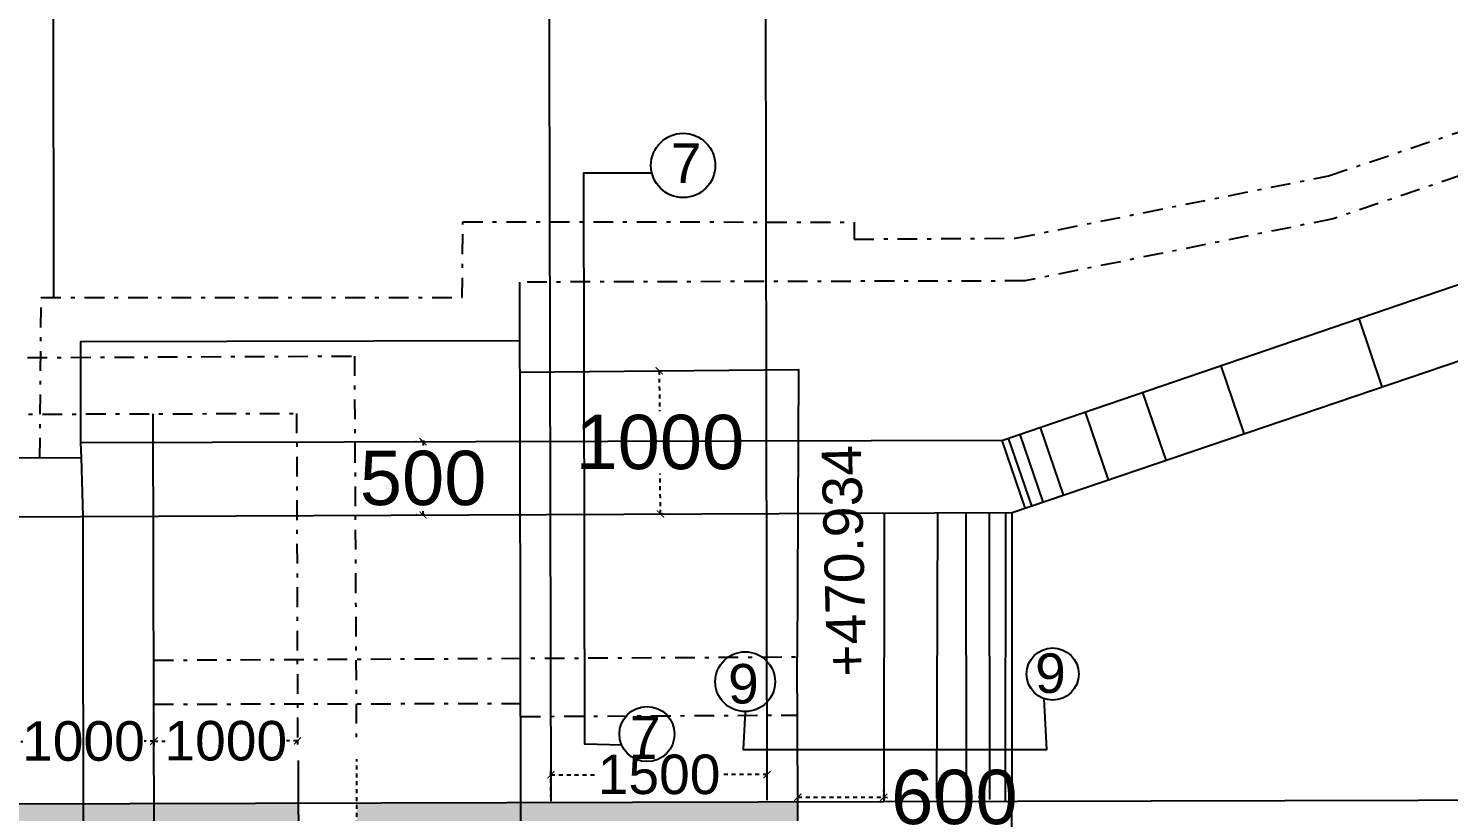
# Model space of a CAD drawing. Header units: inches. Extents: x 19331 to 39017, y 19415 to 38958.
# Drawn here: x 19539 to 19574.96, y 19527.32 to 19547.14 of the extents above; entities that cross this region are included whole.
import ezdxf

# ---------------------------------------------------------------- set-up
doc = ezdxf.new("R2010")
doc.units = ezdxf.units.IN
doc.header["$MEASUREMENT"] = 0
doc.linetypes.add('DASHDOT', pattern=[1, 0.5, -0.25, 0, -0.25])
for name, color, linetype in [('DIMENSION', 255, 'Continuous'), ('DRAWING', 7, 'Continuous'), ('TEXT', 255, 'Continuous')]:
    doc.layers.add(name, color=color, linetype=linetype)
doc.styles.get("Standard").update_dxf_attribs({"font": 'arial.ttf'})
doc.dimstyles.new('dig', dxfattribs={"dimtxt": 0.3125, "dimasz": 0.18, "dimexe": 0.18, "dimexo": 0.0625, "dimgap": 0.09, "dimtad": 0, "dimtih": 1, "dimtoh": 1, "dimdec": 4, "dimzin": 0, "dimdsep": 46, "dimtxsty": 'Standard', "dimblk": 'ARCHTICK', "dimcen": 0.09, "dimadec": 0, "dimazin": 0, "dimtfac": 1, "dimtdec": 4, "dimtofl": 0, "dimtmove": 0, "dimatfit": 3, "dimldrblk": 'ARCHTICK', "dimfxl": 1, "dimtolj": 1, "dimtzin": 0, "dimarcsym": 0})

# ---------------------------------------------------------------- blocks, each defined once
blk = doc.blocks.new('_ArchTick')
at = {"color": 0, "linetype": 'ByBlock', "const_width": 0.15}
blk.add_lwpolyline([(-0.5, -0.5), (0.5, 0.5)], dxfattribs=at)
blk = doc.blocks.new('*D103')
at = {"layer": 'Defpoints', "color": 0, "linetype": 'DASHDOT', "ltscale": 0.02, "transparency": 16777216}
for p in [(19538.61453954224, 19529.09473538348), (19542.18370573271, 19529.1048292623), (19542.18370573271, 19529.10482926231)]:
    blk.add_point(p, dxfattribs=at)
at = {"layer": 'DIMENSION', "color": 0, "linetype": 'DASHDOT', "lineweight": -2, "ltscale": 0.02, "transparency": 16777216}
for p, q in [((19538.6143627881, 19529.15723513354), (19538.61403049032, 19529.27473466367)), ((19538.61453954224, 19529.09473538349), (19538.86471608905, 19529.09544290217)), ((19542.18370573271, 19529.10482926231), (19541.93352918591, 19529.10412174363)), ((19542.18352897857, 19529.16732901236), (19542.18319668079, 19529.28482854249))]:
    blk.add_line(p, q, dxfattribs=at)
at = {"layer": 'DIMENSION', "color": 0, "linetype": 'DASHDOT', "lineweight": -2, "ltscale": 0.02, "transparency": 16777216, "xscale": 0.18, "yscale": 0.18, "zscale": 0.18}
for p, rotation in [((19538.61453954224, 19529.09473538349), 180.1620364764763), ((19542.18370573271, 19529.10482926231), 0.1620364764763651)]:
    blk.add_blockref('_ArchTick', p, dxfattribs=dict(at, rotation=rotation))
at = {"layer": 'DIMENSION', "color": 0, "linetype": 'DASHDOT', "ltscale": 0.02, "transparency": 16777216, "insert": (19540.39912263748, 19529.0997823229), "char_height": 1, "attachment_point": 5}
blk.add_mtext('\\A1;1000', dxfattribs=at)
blk = doc.blocks.new('*D104')
at = {"layer": 'Defpoints', "color": 0, "linetype": 'DASHDOT', "ltscale": 0.02, "transparency": 16777216}
for p in [(19557.70816604787, 19528.26065333624), (19552.23533890349, 19527.58645982261), (19557.70931429328, 19527.59591537887)]:
    blk.add_point(p, dxfattribs=at)
at = {"layer": 'DIMENSION', "color": 0, "linetype": 'DASHDOT', "lineweight": -2, "ltscale": 0.02, "transparency": 16777216}
for p, q in [((19552.23523094331, 19527.64895972937), (19552.23387973275, 19528.43119751144)), ((19557.70816604787, 19528.26065333624), (19556.50558490141, 19528.25857603905)), ((19557.7092063331, 19527.65841528563), (19557.70785512254, 19528.4406530677)), ((19552.23419065807, 19528.25119777998), (19553.43677180454, 19528.25327507716))]:
    blk.add_line(p, q, dxfattribs=at)
at = {"layer": 'DIMENSION', "color": 0, "linetype": 'DASHDOT', "lineweight": -2, "ltscale": 0.02, "transparency": 16777216, "xscale": 0.18, "yscale": 0.18, "zscale": 0.18}
for p, rotation in [((19552.23419065807, 19528.25119777998), 180.0989706546499), ((19557.70816604787, 19528.26065333624), 0.09897065464991106)]:
    blk.add_blockref('_ArchTick', p, dxfattribs=dict(at, rotation=rotation))
at = {"layer": 'DIMENSION', "color": 0, "linetype": 'DASHDOT', "ltscale": 0.02, "transparency": 16777216, "insert": (19554.97117835297, 19528.25592555811), "char_height": 1, "attachment_point": 5}
blk.add_mtext('\\A1;1500', dxfattribs=at)
blk = doc.blocks.new('*D153')
at = {"layer": 'Defpoints', "color": 0, "linetype": 'DASHDOT', "ltscale": 0.02, "transparency": 16777216}
for p in [(19548.99527741671, 19536.68241422823), (19549.09187354393, 19536.68264364308), (19549.0962805217, 19534.82706634576)]:
    blk.add_point(p, dxfattribs=at)
at = {"layer": 'DIMENSION', "color": 0, "linetype": 'DASHDOT', "lineweight": -2, "ltscale": 0.02, "transparency": 16777216}
for p, q in [((19549.0293737202, 19536.68249520661), (19548.81527792436, 19536.68198673121)), ((19548.99527741671, 19536.68241422823), (19548.99559982349, 19536.54666343769)), ((19549.03378069797, 19534.82691790929), (19548.81968490213, 19534.82640943389)), ((19548.99968439448, 19534.82683693091), (19548.99936198769, 19534.96258772145))]:
    blk.add_line(p, q, dxfattribs=at)
at = {"layer": 'DIMENSION', "color": 0, "linetype": 'DASHDOT', "lineweight": -2, "ltscale": 0.02, "transparency": 16777216, "xscale": 0.18, "yscale": 0.18, "zscale": 0.18}
for p, rotation in [((19548.99527741671, 19536.68241422823), 90.13607665504827), ((19548.99968439448, 19534.82683693091), 270.1360766550483)]:
    blk.add_blockref('_ArchTick', p, dxfattribs=dict(at, rotation=rotation))
at = {"layer": 'DIMENSION', "color": 0, "linetype": 'DASHDOT', "ltscale": 0.02, "transparency": 16777216, "insert": (19548.99748090559, 19535.75462557957), "char_height": 1.375, "attachment_point": 5}
blk.add_mtext('\\A1;500', dxfattribs=at)
blk = doc.blocks.new('*D154')
at = {"layer": 'Defpoints', "color": 0, "linetype": 'DASHDOT', "ltscale": 0.02, "transparency": 16777216}
for p in [(19554.8897295598, 19538.47503047445), (19554.97409504316, 19538.47579354297), (19554.92249830239, 19534.85209136241)]:
    blk.add_point(p, dxfattribs=at)
at = {"layer": 'DIMENSION', "color": 0, "linetype": 'DASHDOT', "lineweight": -2, "ltscale": 0.02, "transparency": 16777216}
for p, q in [((19554.95222700345, 19538.47559575103), (19555.15408768086, 19538.47742153953)), ((19554.97409504316, 19538.47579354297), (19554.98331559418, 19537.45636184507)), ((19555.00686378575, 19534.85285443093), (19554.99764323474, 19535.87228612883)), ((19554.98499574604, 19534.85265663899), (19555.18685642346, 19534.85448242749))]:
    blk.add_line(p, q, dxfattribs=at)
at = {"layer": 'DIMENSION', "color": 0, "linetype": 'DASHDOT', "lineweight": -2, "ltscale": 0.02, "transparency": 16777216, "xscale": 0.18, "yscale": 0.18, "zscale": 0.18}
for p, rotation in [((19554.97409504316, 19538.47579354297), 90.51821446518464), ((19555.00686378575, 19534.85285443093), 270.5182144651847)]:
    blk.add_blockref('_ArchTick', p, dxfattribs=dict(at, rotation=rotation))
at = {"layer": 'DIMENSION', "color": 0, "linetype": 'DASHDOT', "ltscale": 0.02, "transparency": 16777216, "insert": (19554.99047941446, 19536.66432398695), "char_height": 1.375, "attachment_point": 5}
blk.add_mtext('\\A1;1000', dxfattribs=at)
blk = doc.blocks.new('*D155')
at = {"layer": 'Defpoints', "color": 0, "linetype": 'DASHDOT', "ltscale": 0.02, "transparency": 16777216}
for p in [(19558.48356935924, 19527.57330526671), (19560.65781363715, 19527.56985503065), (19560.65798938143, 19527.68060426039)]:
    blk.add_point(p, dxfattribs=at)
at = {"layer": 'DIMENSION', "color": 0, "linetype": 'DASHDOT', "lineweight": -2, "ltscale": 0.02, "transparency": 16777216}
for p, q in [((19558.48366853829, 19527.63580518802), (19558.48403073918, 19527.86405426981)), ((19558.48374510351, 19527.68405449644), (19560.65798938143, 19527.68060426039)), ((19560.6579128162, 19527.63235495196), (19560.65827501709, 19527.86060403375)), ((19560.65798938143, 19527.68060426039), (19560.8379891548, 19527.68031862472))]:
    blk.add_line(p, q, dxfattribs=at)
at = {"layer": 'DIMENSION', "color": 0, "linetype": 'DASHDOT', "lineweight": -2, "ltscale": 0.02, "transparency": 16777216, "xscale": 0.18, "yscale": 0.18, "zscale": 0.18}
for p, rotation in [((19558.48374510351, 19527.68405449644), 179.9090793061771), ((19560.65798938143, 19527.68060426039), 359.9090793061771)]:
    blk.add_blockref('_ArchTick', p, dxfattribs=dict(at, rotation=rotation))
at = {"layer": 'DIMENSION', "color": 0, "linetype": 'DASHDOT', "ltscale": 0.02, "transparency": 16777216, "insert": (19562.44836773597, 19527.68031862472), "char_height": 1.375, "attachment_point": 5}
blk.add_mtext('\\A1;600', dxfattribs=at)
blk = doc.blocks.new('*D156')
at = {"layer": 'Defpoints', "color": 0, "linetype": 'DASHDOT', "ltscale": 0.02, "transparency": 16777216}
for p in [(19542.18352897857, 19529.16732901236), (19545.818446882, 19529.17785049214), (19545.8186385001, 19529.11165105132)]:
    blk.add_point(p, dxfattribs=at)
at = {"layer": 'DIMENSION', "color": 0, "linetype": 'DASHDOT', "lineweight": -2, "ltscale": 0.02, "transparency": 16777216}
for p, q in [((19542.18370988767, 19529.10482927419), (19542.18424161489, 19528.9211303256)), ((19542.18372059668, 19529.10112957154), (19542.46677299996, 19529.10194888307)), ((19545.8186385001, 19529.11165105132), (19545.53558609682, 19529.11083173979)), ((19545.8186277911, 19529.11535075396), (19545.81915951832, 19528.93165180538))]:
    blk.add_line(p, q, dxfattribs=at)
at = {"layer": 'DIMENSION', "color": 0, "linetype": 'DASHDOT', "lineweight": -2, "ltscale": 0.02, "transparency": 16777216, "xscale": 0.18, "yscale": 0.18, "zscale": 0.18}
for p, rotation in [((19542.18372059668, 19529.10112957154), 180.1658454792801), ((19545.8186385001, 19529.11165105132), 0.1658454792800853)]:
    blk.add_blockref('_ArchTick', p, dxfattribs=dict(at, rotation=rotation))
at = {"layer": 'DIMENSION', "color": 0, "linetype": 'DASHDOT', "ltscale": 0.02, "transparency": 16777216, "insert": (19544.00117954839, 19529.10639031143), "char_height": 1, "attachment_point": 5}
blk.add_mtext('\\A1;1000', dxfattribs=at)

msp = doc.modelspace()

# ---------------------------------------------------------------- hatches: boundary and pattern name
at = {"layer": 'DRAWING'}
h = msp.add_hatch(dxfattribs=at)
h.set_pattern_fill('AR-CONC', color=256, scale=0.3, style=0)
h.set_pattern_definition([(49.99999999999999, (0, 0), (2.15178054780226, -0.1882564049477853), [0.225, -2.475]), (355, (0, 0), (-0.416254000839, 2.256576401100035), [0.18, -1.98]), (100.4514, (0.17931504, -0.01568802), (1.735528145142065, 2.068318626182861), [0.19122057, -2.103426336]), (46.18420000000001, (0, 0.6), (3.201723145876933, -0.4965570429870542), [0.3375, -3.7125]), (96.6356, (0.266810235, 0.558620079), (2.80398811664611, 2.922353612701325), [0.286830864, -3.155139]), (351.1842, (0, 0.6), (2.803985835400881, 2.922355802775974), [0.27, -2.97]), (21, (0.3, 0.45), (1.790721156355385, -1.207856671996016), [0.225, -2.475]), (326.0000000000001, (0.3, 0.45), (0.7299459957647452, 2.175450135140559), [0.18, -1.98]), (71.4514, (0.449226699, 0.349345182), (2.52066788574447, 0.9675914901298571), [0.19122057, -2.103426336]), (37.50000000000001, (0, 0), (0.036479565951872, 0.9986815614939344), [0, -1.956, 0, -2.01, 0, -1.9875]), (7.499999999999999, (0, 0), (0.7892086123264458, 1.183235135647081), [0, -1.146, 0, -1.911, 0, -0.7575]), (327.5, (-0.6689999999999999, 0), (1.601467308517227, -0.06766461520313939), [0, -0.75, 0, -2.34, 0, -3.105]), (317.5, (-0.969, 0), (1.749558508027159, 0.3003149469969529), [0, -0.975, 0, -1.554, 0, -2.205])])
h.paths.add_polyline_path([(19534.94737404207, 19527.50942834723), (19533.44311089671, 19527.50534579716), (19533.48644523042, 19520.17522365924), (19534.98721170209, 19520.18301733962)])
h.paths.add_polyline_path([(19540.39899537954, 19527.52422397467), (19534.94737404207, 19527.50942834724), (19534.98721170209, 19520.18301733962), (19540.4070247961, 19520.21116315165)])
h.paths.add_polyline_path([(19542.19864263217, 19524.98324014284), (19545.85452017209, 19524.99116362937), (19545.84706299188, 19527.53900995734), (19540.39899537954, 19527.52422397467), (19540.40702479611, 19520.21116315165), (19542.22380752663, 19520.2205979466)])
h.paths.add_polyline_path([(19550.06275596583, 19526.35839418655, -0.909649130681672), (19551.47337009129, 19526.49217389308), (19551.471068173, 19527.55427343222), (19547.31921992819, 19527.54300537158), (19547.32073053204, 19524.99434138844), (19549.45243580339, 19524.99896149342), (19549.44826687648, 19526.13346438928), (19550.09339189517, 19526.15183764597, -0.07375528903694296)])
h.paths.add_polyline_path([(19558.48356935924, 19527.57330526671), (19551.471068173, 19527.55427343223), (19551.47337009129, 19526.49217389306, -0.04731281147317963), (19551.48605748011, 19526.35839418655, -0.04622677854597119), (19551.47394341117, 19526.22764548864), (19551.47575860543, 19525.39011924218), (19558.49455053986, 19525.42601311054)])
h.paths.add_polyline_path([(19558.49455053986, 19525.42601311054), (19551.47575860543, 19525.39011924218), (19551.47899834442, 19523.89531150062), (19558.50219482171, 19523.93122789367)])
h.paths.add_polyline_path([(19549.45243580339, 19524.99896149342), (19547.32073053204, 19524.99434138844), (19547.32138727248, 19523.88630059286), (19549.45650746354, 19523.89092809908)])
h.paths.add_polyline_path([(19534.98721170209, 19520.18301733963), (19533.48644523042, 19520.17522365924), (19533.49525914535, 19518.68432562658), (19534.99533142619, 19518.68974599864)])
h.paths.add_polyline_path([(19534.99533142619, 19518.68974599864), (19533.49525914535, 19518.68432562657), (19533.51061033731, 19516.08762914124), (19539.36119150196, 19516.12952898727), (19539.3557760632, 19517.62823599294), (19535.00115462333, 19517.61882125923)])
h.paths.add_polyline_path([(19538.63523891037, 19518.70289846674), (19534.99533142619, 19518.68974599864), (19535.00115462333, 19517.61882125924), (19538.64102807036, 19517.62669070086)])
h.paths.add_polyline_path([(19538.62717534062, 19520.20192015612), (19534.98721170209, 19520.18301733962), (19534.99533142618, 19518.68974599864), (19538.63523891037, 19518.70289846674)])
h.paths.add_polyline_path([(19540.4070247961, 19520.21116315165), (19538.62717534061, 19520.20192015612), (19538.63523891037, 19518.70289846674), (19540.408673768, 19518.70930660913)])
h.paths.add_polyline_path([(19540.408673768, 19518.70930660913), (19539.351883513, 19518.70548799555), (19539.3557760632, 19517.62823599294), (19540.40985823344, 19517.63051492879)])
h.paths.add_polyline_path([(19540.40985823344, 19517.63051492879), (19539.3557760632, 19517.62823599294), (19539.36119150196, 19516.12952898727), (19540.41149799071, 19516.13705092038)])
h.paths.add_polyline_path([(19549.48629761985, 19515.78404128053), (19540.4118883187, 19515.78154659367), (19540.41149799072, 19516.13705092038), (19539.36119150196, 19516.12952898727), (19539.36640824391, 19514.68581075246), (19549.49029045038, 19514.69746003306)])
h.paths.add_polyline_path([(19547.32465008018, 19518.38134937196), (19545.87387535189, 19518.37820506696), (19545.87602914419, 19517.64233284322), (19540.40985823344, 19517.6305149288), (19540.41149799071, 19516.13705092037), (19547.32595093522, 19516.18656984946)])
h.paths.add_polyline_path([(19542.22380752663, 19520.2205979466), (19540.4070247961, 19520.21116315165), (19540.40985823344, 19517.63051492879), (19542.23747215407, 19517.63446624778)])
h.paths.add_polyline_path([(19545.86842753597, 19520.23952494425), (19542.22380752663, 19520.2205979466), (19542.23358406748, 19518.37031536097), (19545.87387535189, 19518.37820506696)])
h.paths.add_polyline_path([(19545.87387535189, 19518.37820506697), (19542.23358406748, 19518.37031536097), (19542.23747215407, 19517.63446624778), (19545.87602914418, 19517.64233284321)], flags=17)
h.paths.add_polyline_path([(19545.85776323193, 19523.88312843919), (19542.20449724922, 19523.87521061275), (19542.22380752663, 19520.2205979466), (19545.86842753598, 19520.23952494425)])
h.paths.add_polyline_path([(19549.45650746354, 19523.89092809908), (19547.32138727247, 19523.88630059286), (19547.32354425287, 19520.24708155937), (19549.46985644901, 19520.25822764478)])
h.paths.add_polyline_path([(19558.50219482171, 19523.93122789367), (19551.47899834442, 19523.89531150063), (19551.48685839706, 19520.26870220482), (19558.52073805385, 19520.30523007971)])
h.paths.add_polyline_path([(19558.52073805385, 19520.30523007971), (19551.48685839706, 19520.26870220483), (19551.49092933978, 19518.39037906653), (19558.53040551181, 19518.4148270931)], flags=17)
h.paths.add_polyline_path([(19551.48685839705, 19520.26870220482), (19549.46985644902, 19520.25822764478), (19549.47673622282, 19518.38601364897), (19551.49092933978, 19518.39037906653)])
h.paths.add_polyline_path([(19551.49092933978, 19518.39037906653), (19549.47673622282, 19518.38601364897), (19549.48629761986, 19515.78404128053), (19551.49657693141, 19515.78459393551)])
h.paths.add_polyline_path([(19551.4965769314, 19515.7845939355), (19549.48629761985, 19515.78404128053), (19549.49029045039, 19514.69746003306), (19550.02069208293, 19514.69807035203), (19550.03868800281, 19512.88254817049), (19559.99044967071, 19512.91846136692), (19559.98350728308, 19513.32959624822), (19563.8993518579, 19513.30953523898), (19571.61822451215, 19511.91780652688), (19581.16399312206, 19508.7417477469), (19590.84988039883, 19505.37591158272), (19590.86338407979, 19493.16892101985), (19597.45502833719, 19493.11222660603), (19597.47653278335, 19509.32691151015), (19596.38653340251, 19509.32828543522), (19563.89878381171, 19520.33315898839), (19558.52073805385, 19520.30523007971), (19558.53040551181, 19518.41482709309), (19563.7183033663, 19518.44135783006), (19594.52371571374, 19508.00734337883), (19594.57453101685, 19494.29774652218), (19591.9892013492, 19494.31831828561), (19591.94766566598, 19506.13476837002), (19581.4818581244, 19509.75631731247), (19571.89254229951, 19513.03224411121), (19563.96694036968, 19514.42801765434), (19551.49974062351, 19514.32487404125)])
h.paths.add_polyline_path([(19558.53040551181, 19518.41482709309), (19551.49092933978, 19518.39037906653), (19551.49440288188, 19516.78769513417), (19558.53040551181, 19516.78769513417)], flags=17)
h.paths.add_polyline_path([(19545.10931894401, 19526.22323903592), (19548.82913476938, 19526.22323903592), (19548.82913476938, 19524.13166331969), (19545.10931894401, 19524.13166331969)], flags=9)
h.paths.add_polyline_path([(19554.91684658306, 19526.63388186474), (19558.69293798824, 19526.63388186474), (19558.69293798824, 19524.54230614851), (19554.91684658306, 19524.54230614851)], flags=9)
h.paths.add_polyline_path([(19554.03188961304, 19526.35785953423), (19555.48040642545, 19526.35785953423), (19555.48040642545, 19526.00398217975), (19554.03188961304, 19526.00398217975)], flags=24)
h.paths.add_polyline_path([(19546.92921011967, 19516.28603954623), (19550.64902594504, 19516.28603954623), (19550.64902594504, 19514.19446383), (19546.92921011967, 19514.19446383)], flags=9)
h.paths.add_polyline_path([(19546.42220027862, 19523.07338299113), (19551.08181828681, 19523.07338299113), (19551.08181828681, 19520.9818072749), (19546.42220027862, 19520.9818072749)], flags=9)
h.paths.add_polyline_path([(19552.67141381784, 19523.14592668235), (19557.33103182603, 19523.14592668235), (19557.33103182603, 19521.05435096612), (19552.67141381784, 19521.05435096612)], flags=24)
h.paths.add_polyline_path([(19552.68259519275, 19519.58286183286), (19557.34221320094, 19519.58286183286), (19557.34221320094, 19517.49128611663), (19552.68259519275, 19517.49128611663)], flags=25)
h.paths.add_polyline_path([(19546.9801226598, 19520.36557752379), (19550.70087641151, 19520.36557752379), (19550.70087641151, 19518.27400180756), (19546.9801226598, 19518.27400180756)], flags=9)
h.paths.add_polyline_path([(19546.99342485859, 19518.13007115878), (19550.70292349433, 19518.13007115878), (19550.70292349433, 19516.03849544254), (19546.99342485859, 19516.03849544254)], flags=9)
h.paths.add_polyline_path([(19554.94416021667, 19513.76632364289), (19558.72025162185, 19513.76632364289), (19558.72025162185, 19511.67474792666), (19554.94416021667, 19511.67474792666)], flags=24)
h.paths.add_polyline_path([(19577.95075077118, 19516.59630202984), (19582.40641243557, 19516.59630202984), (19582.40641243557, 19515.07515605439), (19577.95075077118, 19515.07515605439)], flags=25)

# ---------------------------------------------------------------- linework, layer by layer
at = {"layer": 'DIMENSION', "linetype": 'DASHDOT', "ltscale": 0.02}
msp.add_lwpolyline([(19533.43706812594, 19528.5274971505), (19533.51061033731, 19516.08762914124), (19547.32595093522, 19516.18656984945), (19547.31856633439, 19528.64573723938)], dxfattribs=at)
at = {"layer": 'DRAWING'}
for points in [[(19539.64462865257, 19540.33106379306), (19539.57114420889, 19608.57790595429)], [(19552.23533890349, 19527.58645982261), (19552.1347533779, 19573.14257645515), (19547.68767828873, 19606.91110200822)], [(19557.70929650237, 19527.60621482791), (19557.6306616488, 19573.1292111839), (19553.19071074931, 19606.90042805245)], [(19540.39101823626, 19534.78967513558), (19540.3453298401, 19536.27950324577), (19540.33238521728, 19536.66183994475), (19563.67313464235, 19536.7172739943), (19594.49395800146, 19547.24776452723), (19594.51642998172, 19560.80042006648), (19596.31460658961, 19560.79743846711), (19596.32704169453, 19558.59467147734)], [(19371.42082611732, 19548.52603255996), (19400.39725758709, 19534.15163041042), (19418.45493470546, 19534.26593012046), (19563.90670949452, 19534.8906807257), (19596.34936412519, 19545.90136666298), (19638.71166463859, 19545.79544200375)], [(19554.02489538636, 19529.00452372475), (19554.02489538636, 19529.00452372475), (19553.09515954359, 19529.02305276885), (19553.06957049959, 19543.48894999695), (19554.78841482191, 19543.48695464545)], [(19551.49974062351, 19514.32487404126), (19551.44253333611, 19540.72017822558)], [(19573.28120571938, 19538.07228330808), (19572.69140301842, 19539.79852814028)], [(19540.33238521728, 19536.66183994475), (19540.33115924411, 19539.22122303022), (19551.44572985539, 19539.24531195267)], [(19551.44746678699, 19538.44389591235), (19558.50072329934, 19538.50769117359), (19558.46484395466, 19531.23492561132)], [(19569.78620518793, 19536.88611794521), (19569.19883928653, 19538.60523070997)], [(19567.80742715347, 19536.21454209159), (19567.22144090434, 19537.92961686601)], [(19542.19132185611, 19526.41179018228), (19542.16028257642, 19537.38718919686)], [(19566.34976978816, 19535.71982895433), (19565.76479985327, 19537.4319291625)], [(19565.21152724037, 19535.33352174992), (19564.62735091593, 19537.04329920518)], [(19564.24079154591, 19535.00406455902), (19563.65729204205, 19536.71186108399)], [(19564.40515219783, 19535.05984678583), (19563.82153809772, 19536.76797871311)], [(19564.69656311773, 19535.15874849884), (19564.11274583883, 19536.86747509336)], [(19431.86195409187, 19535.84734377091), (19540.3453298401, 19536.27950324577)], [(19551.4965769314, 19515.7845939355), (19540.4118883187, 19515.78154659367), (19540.39101823626, 19534.78967513558)], [(19560.66940874702, 19534.87677573483), (19560.65782847618, 19527.57920617688)], [(19562.01705213357, 19534.88256418961), (19561.99866022689, 19527.66113069953)], [(19562.73451565031, 19534.8856458692), (19562.74300569957, 19527.65819238552)], [(19563.32734322683, 19534.88819220724), (19563.34016248785, 19527.62884982051)], [(19563.74135773754, 19534.88997049985), (19563.73068527414, 19527.56953831228)], [(19563.8987838117, 19520.33315898839), (19563.90670949452, 19534.8906807257)], [(19335.4158770321, 19530.98202339543), (19335.58279746076, 19526.30848088752), (19401.95732436854, 19526.82201296898), (19416.81370493315, 19526.94555233593), (19484.75581110351, 19527.31816960612), (19525.65963278286, 19527.48422154161), (19560.65782847618, 19527.57920617688), (19591.12208598901, 19527.65518729165), (19641.23923621803, 19527.54140877392), (19641.16892520503, 19531.99319293971)], [(19558.53040551181, 19518.41482709309), (19558.46484395466, 19531.23492561132)], [(19557.15157937867, 19529.85063536448), (19557.10083990864, 19528.88947021756), (19564.78823093821, 19528.88947021756), (19564.72214014043, 19530.17622285712)], [(19534.94143427071, 19528.60179186237), (19535.00115462333, 19517.61882125924), (19545.87602914419, 19517.64233284321), (19545.84392914007, 19528.60973274897)]]:
    msp.add_lwpolyline(points, dxfattribs=at)
at = {"layer": 'DRAWING', "linetype": 'DASHDOT'}
for points in [[(19539.29597647208, 19536.27532299237), (19539.32742697106, 19540.33106379306), (19549.98729060584, 19540.33106379306), (19550.00724233041, 19542.24473969481), (19559.90926759724, 19542.24020796253), (19559.90926759724, 19541.80780918912), (19563.99412389786, 19541.83179753061), (19571.91754891639, 19543.40925456925), (19590.89613302279, 19549.78744332628), (19590.85760474882, 19561.93282058891), (19597.43835186643, 19561.91538850849), (19597.4061026603, 19547.05719423791)], [(19594.51642998172, 19560.80042006648), (19591.92647538494, 19560.79067696887), (19591.92688524107, 19549.08033924288), (19572.04065495783, 19542.32311812216), (19564.22797917791, 19540.75005080292), (19551.44253333611, 19540.72017822558)], [(19533.46084697202, 19529.07647327871), (19533.48148718299, 19538.78399750969), (19547.25920190946, 19538.84974355367), (19547.30685847043, 19529.089881661)], [(19534.97598981638, 19529.14279075545), (19534.9609941153, 19537.36682905069), (19545.79465472595, 19537.39746748318), (19545.8186385001, 19529.11165105132)], [(19542.17791720787, 19531.15163480999), (19558.44461255685, 19531.23482214863)], [(19542.18106664462, 19530.03800313637), (19551.465641503, 19530.05812585739)], [(19551.46636075384, 19529.72626525865), (19558.47237596759, 19529.76209378728)]]:
    msp.add_lwpolyline(points, dxfattribs=at)
at = {"layer": 'DRAWING'}
for centre, radius in [((19555.58046600575, 19543.67316436479), 0.8136455846395702), ((19557.15157937867, 19530.60714975473), 0.756514390249383), ((19564.93543580114, 19530.80053916868), 0.6597468421709445), ((19554.66544062093, 19529.28127782282), 0.6977757722435183)]:
    msp.add_circle(centre, radius, dxfattribs=at)

# ---------------------------------------------------------------- texts
at = {"layer": 'TEXT'}
for s, p in [('7', (19555.26607671556, 19543.23190444863)), ('9', (19564.49095698988, 19530.32340646932)), ('9', (19556.71787181017, 19530.05552983812)), ('7', (19554.23421358721, 19528.74027034499))]:
    msp.add_text(s, height=1, dxfattribs=at).set_placement(p)
at = {"layer": 'TEXT', "ltscale": 0.9, "insert": (19559.22760765287, 19530.71807349206), "char_height": 1, "width": 19.23447051109104, "attachment_point": 1, "rotation": 91.43719324417152}
msp.add_mtext('+470.934', dxfattribs=at)

# ---------------------------------------------------------------- dimensions: what is measured, and where the dimension line sits
at = {"layer": 'DIMENSION', "linetype": 'DASHDOT', "ltscale": 0.02}
for p1, p2, distance, text, override, picture, middle in [((19554.9224983024, 19534.8520913624), (19554.8897295598, 19538.47503047445), -0.08436893418753687, '1000', {"dimtxt": 1.375}, '*D154', (19554.99047941446, 19536.66432398695)), ((19549.0962805217, 19534.82706634576), (19549.09187354393, 19536.68264364308), 0.09659639964813997, '500', {"dimtxt": 1.375}, '*D153', (19548.99748090559, 19535.75462557957)), ((19538.61453954224, 19529.09473538347), (19542.18370573271, 19529.10482926229), 1.818982125863025e-11, '1000', {"dimtxt": 1}, '*D103', (19540.39912263748, 19529.0997823229)), ((19542.18352897857, 19529.16732901236), (19545.818446882, 19529.17785049214), -0.0661997181425472, '1000', {"dimtxt": 1}, '*D156', (19544.00117954839, 19529.10639031143)), ((19552.23533890349, 19527.58645982261), (19557.70931429328, 19527.59591537887), 0.6647389490886629, '1500', {"dimtxt": 1}, '*D104', (19554.97117835297, 19528.25592555811)), ((19558.48356935924, 19527.57330526671), (19560.65781363715, 19527.56985503065), 0.11074936917914657, '600', {"dimtxt": 1.375}, '*D155', (19562.44836773597, 19527.68031862472))]:
    dim = msp.add_aligned_dim(p1=p1, p2=p2, distance=distance, text=text, dimstyle='dig', override=override, dxfattribs=at)
    dim.commit()
    dim.dimension.update_dxf_attribs({"geometry": picture, "text_midpoint": middle})

doc.saveas('drawing.dxf')
